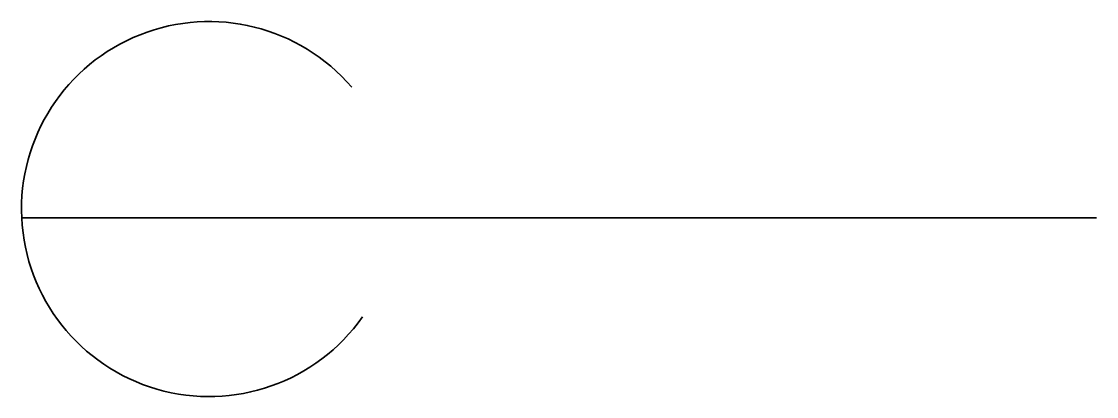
# Model space of a CAD drawing. Header units: feet. Extents: x -0.024 to 0.116, y -0.024 to 0.024.
import ezdxf

# ---------------------------------------------------------------- set-up
doc = ezdxf.new("R2010")
doc.units = ezdxf.units.FT
doc.header["$MEASUREMENT"] = 0
doc.layers.get('0').update_dxf_attribs({"lineweight": 35})

msp = doc.modelspace()

# ---------------------------------------------------------------- linework, layer by layer
msp.add_line((-0.02442, -0.00115), (0.11571, -0.00115))
msp.add_lwpolyline([(0.0186, 0.01587, 2.92198), (0.02001, -0.01406, -0.120482)], format="xyb")

doc.saveas('drawing.dxf')
